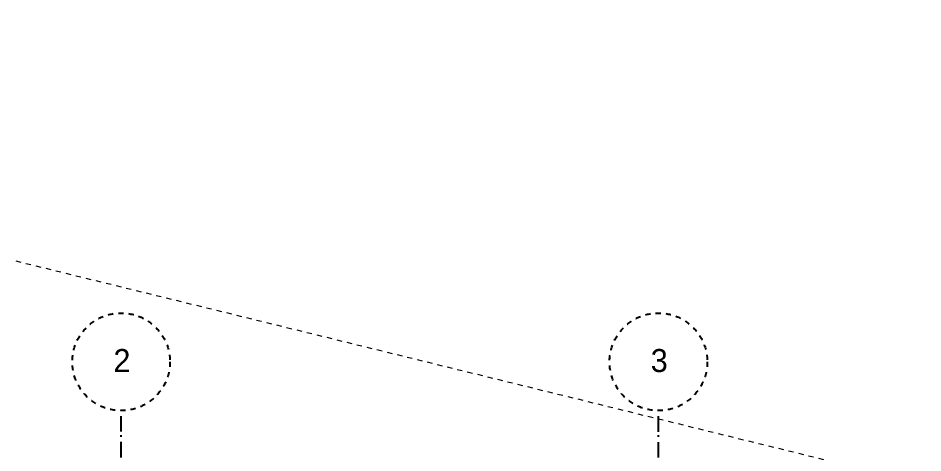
# Model space of a CAD drawing. Header units: centimetres. Extents: x -35664 to 50682, y -23001 to 23705.
# Drawn here: x 4350 to 5276, y -11222 to -10777 of the extents above; entities that cross this region are included whole.
import ezdxf

# ---------------------------------------------------------------- set-up
doc = ezdxf.new("R2010")
doc.units = ezdxf.units.CM
doc.linetypes.add('Style de ligne -6', pattern=[1.04164, 0.625, -0.20828, 0.06943, -0.13893])
doc.linetypes.add('VW-01', pattern=[0.41656, 0.20828, -0.20828])
doc.layers.add('B Général', color=252, linetype='Continuous')
doc.layers.add('prlm-Coupe', color=252, linetype='Continuous')
doc.styles.add('Eurostile', font='Eurosti.TTF')

# ---------------------------------------------------------------- blocks, each defined once
blk = doc.blocks.new('B 90.axes 2')
at = {"layer": 'B Général', "linetype": 'Style de ligne -6', "ltscale": 25.4}
for p, q in [((-3204.865, -1173.889), (-3204.865, 1361.111)), ((-2654.848, -1173.93), (-2654.848, 1361.07))]:
    blk.add_line(p, q, dxfattribs=at)
at = {"layer": 'B Général', "linetype": 'VW-01', "ltscale": 25.4}
for centre in [(-3204.865, 1411.07), (-2654.848, 1411.07)]:
    blk.add_circle(centre, 50, dxfattribs=at)
at = {"layer": 'B Général', "char_height": 23.496, "attachment_point": 1, "line_spacing_factor": 0.895453, "style": 'Eurostile'}
for s, insert in [('2', (-3212.783, 1424.159)), ('3', (-2662.766, 1424.159))]:
    blk.add_mtext(s, dxfattribs=dict(at, insert=insert))
blk = doc.blocks.new('A$C373B78D5')
at = {"layer": 'B Général', "linetype": 'VW-01', "lineweight": 18, "ltscale": 25.4, "flags": 128}
blk.add_lwpolyline([(-19898.35, 6695.91), (-19477.83, 6678), (-19419.84, 6678), (-18811.74, 6459), (-17388, 6109), (-17092.71, 6083), (-15975.46, 5817), (-15684.16, 5797), (-15459.75, 5736), (-14945.77, 5636), (-13908.75, 5450), (-13283.66, 5348), (-12877.71, 5210), (-12466.56, 5204), (-12263.93, 5176.73), (-12213.96, 5176.73)], dxfattribs=at)
at = {"layer": 'B Général'}
blk.add_blockref('B 90.axes 2', (-15451.09, 4932.77), dxfattribs=at)

msp = doc.modelspace()

# ---------------------------------------------------------------- block references
at = {"layer": 'prlm-Coupe'}
msp.add_blockref('A$C373B78D5', (23111.623, -17472.851), dxfattribs=at)

doc.saveas('drawing.dxf')
